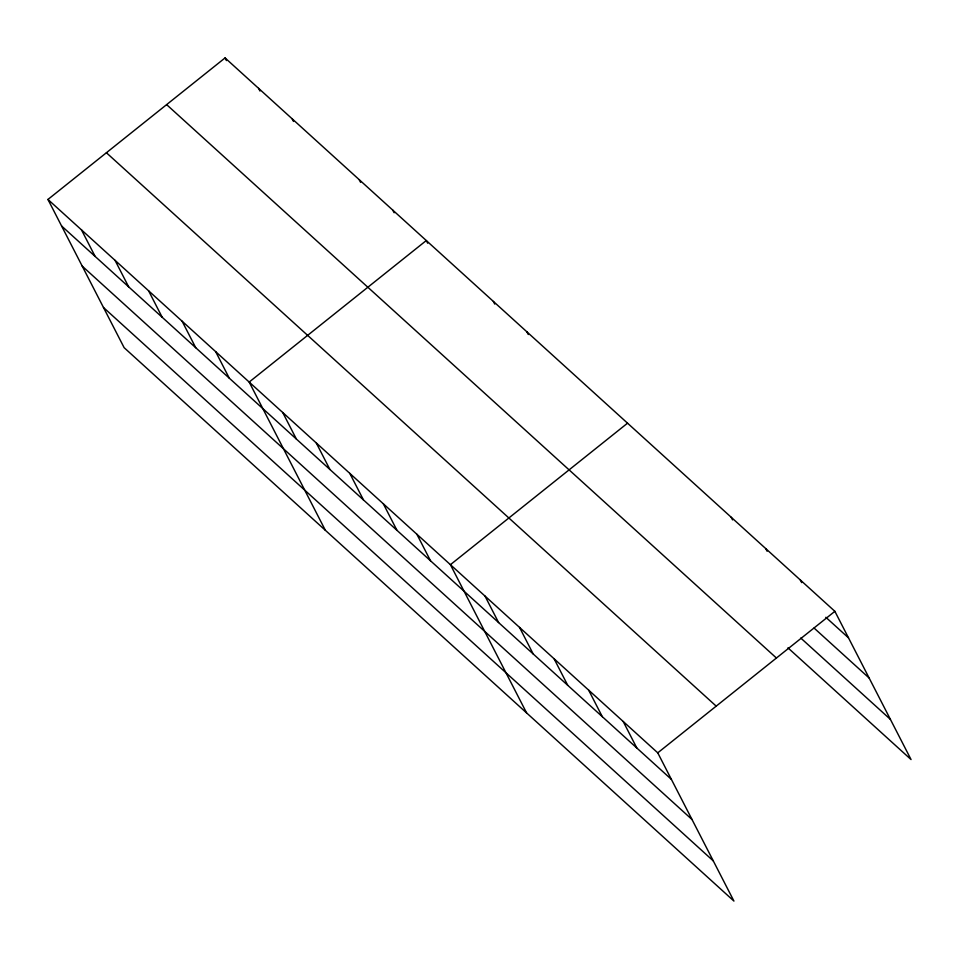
<?xml version="1.0" encoding="UTF-8"?>
<svg xmlns="http://www.w3.org/2000/svg" width="959" height="959" viewBox="0 0 959 959"><rect width="100%" height="100%" fill="white"/><g stroke="black" fill="none" stroke-linecap="round" stroke-linejoin="round"><path stroke-width="1.44" d="M47.95 199.448L657.754 752.839L733.935 901.076L124.131 347.673L47.95 199.448L225.065 57.924L834.869 611.327L911.05 759.552L787.95 647.84M627.534 423.171L450.418 564.683L526.599 712.921M657.754 752.839L834.869 611.327M825.831 617.284L848.511 637.867M814.071 628.049L869.142 678.025M800.777 638.059L890.408 719.394M166.614 104.627L776.418 658.018M106.401 152.745L716.205 706.136M61.592 225.988L671.396 779.379M82.234 266.146L692.038 819.537M103.488 307.515L713.304 860.918M800.309 579.967L801.676 582.616M765.761 548.608L767.116 551.257M731.202 517.249L732.568 519.898M526.911 331.862L528.277 334.511M493.382 301.426L494.736 304.075M427.666 243.202L426.299 240.541L249.184 382.066L325.365 530.303M392.758 210.105L394.125 212.766M359.217 179.669L360.584 182.33M623.194 721.48L636.836 748.02M588.646 690.12L602.288 716.661M292.135 118.796L293.502 121.457M554.086 658.761L567.728 685.301M258.606 88.36L259.961 91.021M519.538 627.402L533.168 653.942M225.065 57.924L226.42 60.585M484.978 596.042L498.62 622.583M416.877 534.247L430.519 560.787M383.348 503.811L396.978 530.351M349.807 473.374L363.449 499.915M316.266 442.938L329.908 469.478M282.725 412.502L296.367 439.042M215.643 351.629L229.285 378.17M182.102 321.193L195.744 347.733M148.573 290.757L162.203 317.297M115.032 260.321L128.674 286.861M81.491 229.884L95.133 256.425"/></g></svg>
